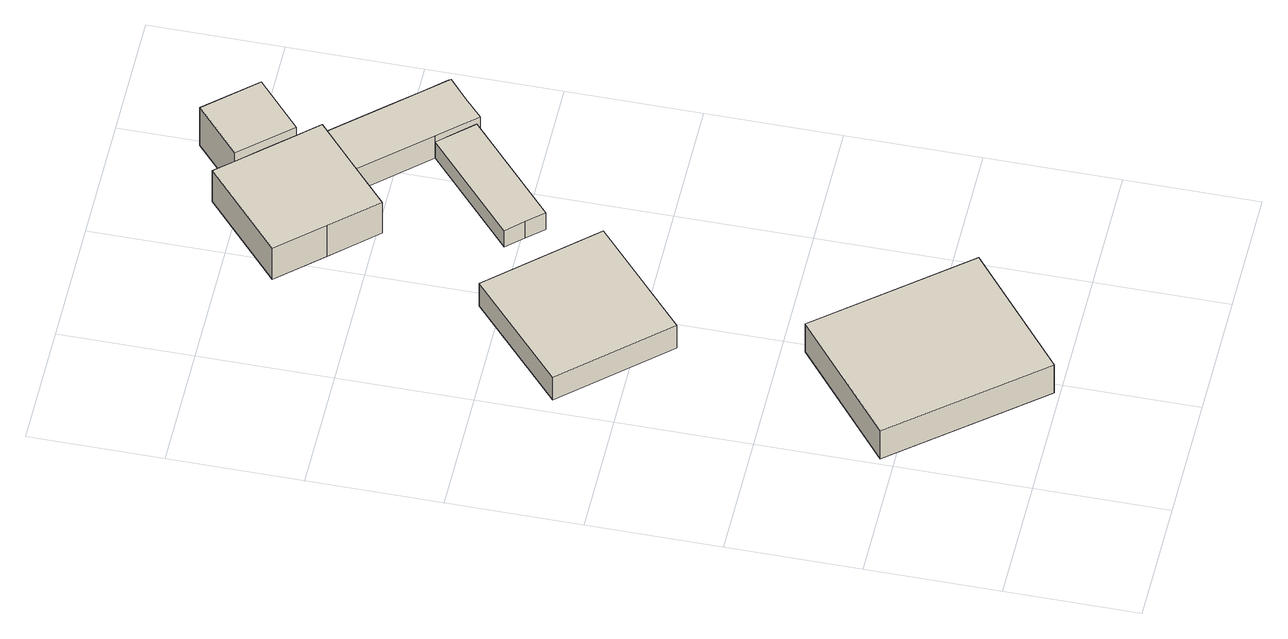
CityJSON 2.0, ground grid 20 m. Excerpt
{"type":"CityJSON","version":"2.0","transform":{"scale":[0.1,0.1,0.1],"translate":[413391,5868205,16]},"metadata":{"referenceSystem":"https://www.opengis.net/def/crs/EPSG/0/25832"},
"CityObjects":{
"building1":{"type":"Building","attributes":{"name":"Silos","Gemeindeschluessel":"03454042","AbsoluteHoehe":"16.391","MittlereTraufHoehe":"20.338","Firsthoehe":"24.013","function":"31001_2720","roofType":"3100","measuredHeight":7.62},"address":[{"country":"Germany","locality":"Rastdorf"}],"geometry":[{"type":"MultiSurface","lod":"1","boundaries":[[[0,1,2,3]],[[4,5,6,7]],[[4,7,3,2]],[[5,4,2,1]],[[6,5,1,0]],[[7,6,0,3]]]}]},
"building2":{"type":"Building","attributes":{"Gemeindeschluessel":"03454042","AbsoluteHoehe":"16.34","MittlereTraufHoehe":"19.779","Firsthoehe":"22.317","function":"31001_2000","roofType":"9999","measuredHeight":5.98},"address":[{"country":"Germany","locality":"Rastdorf"}],"geometry":[{"type":"MultiSurface","lod":"1","boundaries":[[[8,9,10,11]],[[12,13,14,15]],[[12,15,11,10]],[[13,12,10,9]],[[14,13,9,8]],[[15,14,8,11]]]}]},
"building3":{"type":"Building","attributes":{"Gemeindeschluessel":"03454042","AbsoluteHoehe":"16.521","MittlereTraufHoehe":"21.576","Firsthoehe":"26.584","function":"31001_2000","roofType":"3100","measuredHeight":10.06},"address":[{"country":"Germany","locality":"Rastdorf"}],"children":["building3-1","building3-2","building3-3"],"geometry":[{"type":"MultiSurface","lod":"1","boundaries":[[[16,17,18,19,20,21,22,23,24]],[[25,26,27,28,29,30,31,32,33]],[[25,33,24,23]],[[26,25,23,22]],[[27,26,22,21]],[[28,27,21,20]],[[29,28,20,19]],[[30,29,19,18]],[[31,30,18,17]],[[16,34,35,36,17]],[[33,32,16,24]],[[34,32,37,35]],[[35,37,31,36]]]}]},
"building3-1":{"type":"BuildingPart","attributes":{"AbsoluteHoehe":"16.521","MittlereTraufHoehe":"19.49","Firsthoehe":"20.593","roofType":"5000","measuredHeight":4.07},"parents":["building3"],"geometry":[{"type":"MultiSurface","lod":"1","boundaries":[[[38,39,40,41,42]],[[43,44,45,46,47]],[[43,47,42,41]],[[44,43,41,40]],[[45,44,40,39]],[[47,46,38,42]],[[38,46,45,39]]]}]},
"building3-2":{"type":"BuildingPart","attributes":{"AbsoluteHoehe":"16.521","MittlereTraufHoehe":"20.342","Firsthoehe":"20.342","roofType":"1000","measuredHeight":3.82},"parents":["building3"],"geometry":[{"type":"MultiSurface","lod":"1","boundaries":[[[48,49,50,51]],[[52,53,54,55]],[[52,55,51,50]],[[53,52,50,49]],[[54,53,49,48]],[[55,54,48,51]]]}]},
"building3-3":{"type":"BuildingPart","attributes":{"AbsoluteHoehe":"16.521","MittlereTraufHoehe":"20.722","Firsthoehe":"21.875","roofType":"3100","measuredHeight":5.35},"parents":["building3"],"geometry":[{"type":"MultiSurface","lod":"1","boundaries":[[[56,57,58,59,36,35,34,60]],[[32,37,31,55,54,61,62,45]],[[32,45,60,34]],[[55,31,36,59]],[[58,48,51,59]],[[61,54,58,57]],[[62,61,57,56]],[[60,39,38,46,62,56]],[[35,37,32,34]],[[31,37,35,36]],[[48,54,55,51]],[[39,45,46,38]]]}]},
"building4":{"type":"Building","attributes":{"Gemeindeschluessel":"03454042","AbsoluteHoehe":"16.843","MittlereTraufHoehe":"22.535","Firsthoehe":"26.587","function":"31001_1000","roofType":"3100","measuredHeight":9.74},"address":[{"country":"Germany","locality":"Rastdorf","thoroughfareNumber":"1","thoroughfareName":"Grenzweg"}],"geometry":[{"type":"MultiSurface","lod":"1","boundaries":[[[63,64,65,66]],[[67,68,69,70]],[[67,70,66,65]],[[68,67,65,64]],[[69,68,64,63]],[[70,69,63,66]]]}]}
},
"vertices":[
[187,366,62],[10,221,62],[184,9,62],[361,155,62],[184,9,4],[10,221,4],[187,366,4],[361,155,4],
[177,831,50],[24,693,50],[157,544,50],[311,682,50],[157,544,3],[24,693,3],[177,831,3],[311,682,3],
[347,1051,69],[409,1106,69],[381,1137,69],[350,1172,69],[315,1211,69],[291,1238,69],[164,1125,69],[223,1059,69],[282,993,69],[223,1059,5],[164,1125,5],[291,1238,5],[315,1211,5],[350,1172,5],[381,1137,5],[409,1106,5],[347,1051,5],[282,993,5],[347,1051,51],[378,1079,51],[409,1106,51],[378,1079,5],
[482,900,39],[437,950,39],[292,820,39],[315,795,39],[337,770,39],[315,795,5],[292,820,5],[437,950,5],[482,900,5],[337,770,5],
[547,951,43],[552,955,43],[485,1029,43],[481,1025,43],[485,1029,5],[552,955,5],[547,951,5],[481,1025,5],
[486,896,51],[516,924,51],[547,951,51],[481,1025,51],[437,950,51],[516,924,5],[486,896,5],
[389,1277,86],[315,1211,86],[381,1137,86],[455,1203,86],[381,1137,8],[315,1211,8],[389,1277,8],[455,1203,8]
]}
